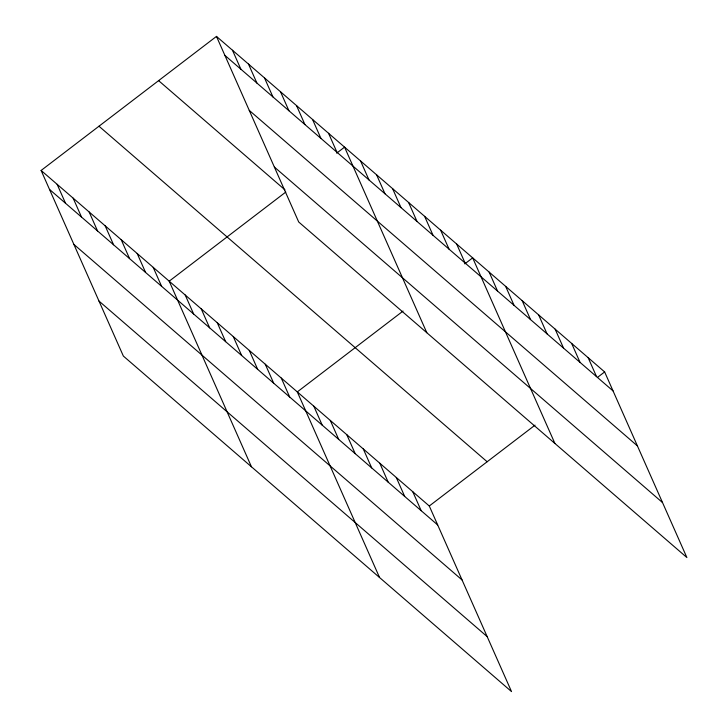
<?xml version="1.0" encoding="UTF-8"?>
<svg xmlns="http://www.w3.org/2000/svg" width="728" height="728" viewBox="0 0 728 728"><rect width="100%" height="100%" fill="white"/><g stroke="black" fill="none" stroke-linecap="round" stroke-linejoin="round"><path stroke-width="1.09" d="M41.114 170.461L429.283 505.996L511.529 691.6L123.36 356.065L41.114 170.461L216.471 36.4L604.64 371.935L686.886 557.539L298.717 222.004L216.471 36.4M285.795 192.056L169.205 281.181L251.46 466.794M336.673 153.162L344.562 147.129L426.817 332.732M403.048 311.074L297.306 391.91L379.552 577.513M464.764 263.882L472.663 257.858L554.909 443.461M429.283 505.996L535.025 425.152M597.624 377.295L604.64 371.935M224.879 55.373L613.04 390.909M249.24 110.365L637.41 445.9M274.347 167.021L662.516 502.557M158.604 80.635L285.012 189.908M98.981 126.217L487.15 461.752M49.522 189.426L437.692 524.961M73.892 244.417L462.053 579.952M98.999 301.074L487.159 636.609M588.142 357.675L596.55 376.649M571.644 343.416L580.052 362.389M555.145 329.156L563.554 348.13M538.647 314.896L547.056 333.87M522.149 300.637L530.557 319.61M505.651 286.377L514.059 305.341M489.161 272.117L497.561 291.082M456.647 244.016L465.056 262.981M440.64 230.175L449.04 249.14M424.624 216.334L433.033 235.299M408.608 202.493L417.017 221.458M392.601 188.652L401.01 207.617M376.585 174.811L384.994 193.785M360.578 160.97L368.987 179.943M328.555 133.288L336.955 152.261M312.539 119.447L320.948 138.42M296.533 105.606L304.932 124.579M280.517 91.764L288.925 110.738M264.501 77.923L272.909 96.897M248.494 64.082L256.902 83.056M232.478 50.241L240.886 69.215M412.785 491.737L421.194 510.701M396.287 477.477L404.695 496.441M379.789 463.208L388.197 482.182M363.29 448.949L371.699 467.922M346.792 434.689L355.2 453.662M330.303 420.429L338.702 439.403M313.804 406.169L322.213 425.143M281.29 378.069L289.699 397.042M265.283 364.228L273.692 383.201M249.267 350.386L257.676 369.36M233.26 336.545L241.66 355.519M217.244 322.704L225.653 341.678M201.237 308.863L209.637 327.837M185.221 295.022L193.63 313.995M153.198 267.34L161.607 286.313M137.183 253.499L145.591 272.472M121.176 239.658L129.584 258.631M105.16 225.817L113.568 244.79M89.153 211.984L97.552 230.949M73.137 198.143L81.545 217.108M57.13 184.302L65.529 203.267"/></g></svg>
